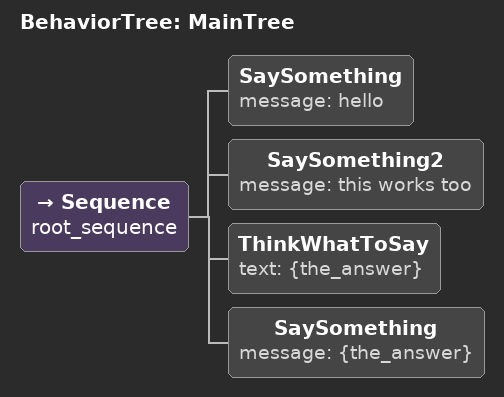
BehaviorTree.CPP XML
<root main_tree_to_execute = "MainTree" >
    <BehaviorTree ID="MainTree">
       <Sequence name="root_sequence">
           <SaySomething     message="hello" />
           <SaySomething2    message="this works too" />
           <!-- key-value의 경우 {key_name}으로 나타냄. -->
           <ThinkWhatToSay   text="{the_answer}"/>
           <SaySomething     message="{the_answer}" />
       </Sequence>
    </BehaviorTree>
</root>
